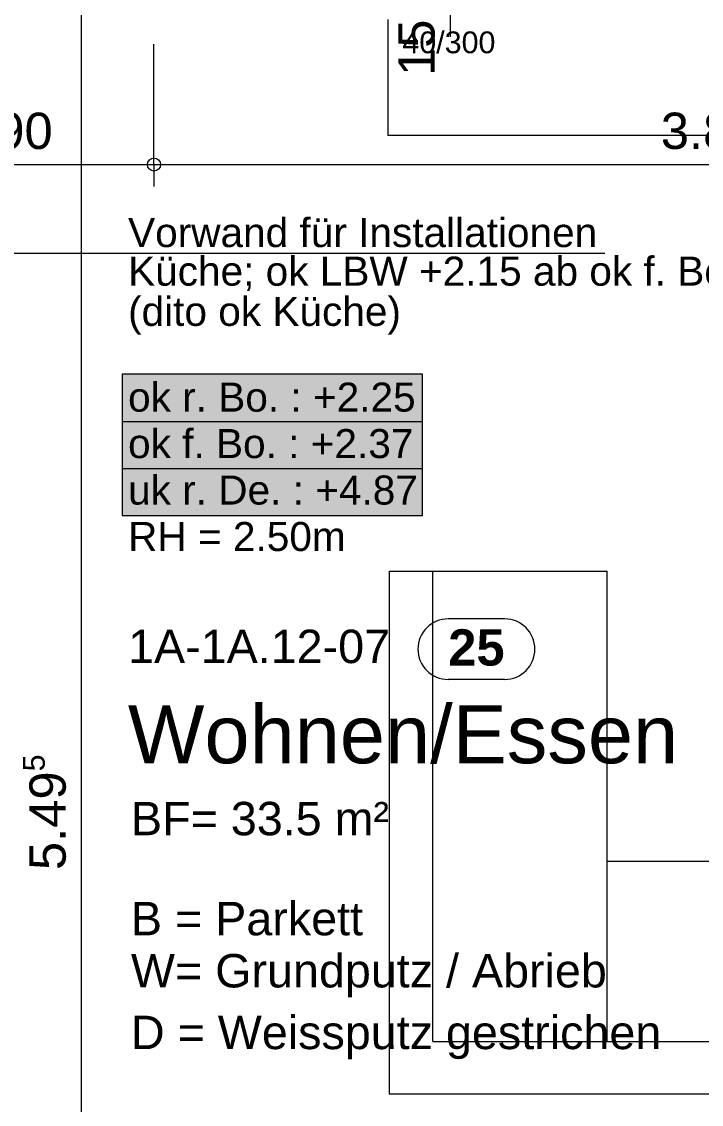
# Model space of a CAD drawing. Header units: metres. Extents: x 0.003 to 0.843, y 0.003 to 0.597.
# Drawn here: x 0.5452 to 0.592, y 0.2011 to 0.2756 of the extents above; entities that cross this region are included whole.
import ezdxf

# ---------------------------------------------------------------- set-up
doc = ezdxf.new("R2010")
doc.units = ezdxf.units.M
doc.linetypes.add('AUSGEZOGEN', pattern=[0])
for name, color, linetype, lineweight in [('Moebel', 253, 'AUSGEZOGEN', 13), ('Raumbezeichnung', 7, 'AUSGEZOGEN', 18), ('Text Koten', 7, 'AUSGEZOGEN', 25), ('Text Werkplan Ausfuehrung', 7, 'AUSGEZOGEN', 25), ('Werkplan- Ausfuehrungsmasse', 7, 'AUSGEZOGEN', 13)]:
    doc.layers.add(name, color=color, linetype=linetype, lineweight=lineweight)
doc.styles.add('ARIAL', font='ARIAL.TTF')

msp = doc.modelspace()

# ---------------------------------------------------------------- hatches: boundary and pattern name
at = {"layer": 'Text Koten', "linetype": 'AUSGEZOGEN', "lineweight": 13}
msp.add_hatch(color=254, dxfattribs=at).paths.add_polyline_path([(0.5521753853690158, 0.2513547734484346), (0.5521753853690168, 0.2416214403326581), (0.5728420515737475, 0.2416214403326581), (0.5728420515737475, 0.251354773448436)])

# ---------------------------------------------------------------- linework, layer by layer
at = {"layer": 'Moebel', "color": 253, "linetype": 'AUSGEZOGEN', "lineweight": 13}
for p, q in [((0.5704599873162814, 0.2757973195284039), (0.5704599873162814, 0.2677973046624779)), ((0.6304599859751769, 0.2677972380210831), (0.5704599873162814, 0.2677973046624779)), ((0.5705599873140432, 0.2377972386916354), (0.5705599873140444, 0.2017972394962981)), ((0.5705599873140432, 0.2377972386916354), (0.585559986978767, 0.2377972386916354)), ((0.5735599872469892, 0.2053972394158314), (0.573559987246988, 0.2377972386916354)), ((0.5855599869787683, 0.2053972394158318), (0.585559986978767, 0.2377972386916354)), ((0.6245599861070508, 0.2177972391386725), (0.5855599869787677, 0.2177972391386702)), ((0.5735599872469892, 0.2053972394158314), (0.621559986174106, 0.2053972394158337)), ((0.5705599873140444, 0.2017972394962981), (0.6245599861070508, 0.2017972394963008))]:
    msp.add_line(p, q, dxfattribs=at)
at = {"layer": 'Text Koten', "color": 7, "linetype": 'AUSGEZOGEN', "lineweight": 13}
for p, q in [((0.5521753853690158, 0.2513547734484346), (0.5521753853690166, 0.2416214403326581)), ((0.5728420515737475, 0.2513547734484346), (0.5521753853690158, 0.2513547734484346)), ((0.5728420515737475, 0.241621440332659), (0.5728420515737475, 0.2513547734484346)), ((0.5521753853690166, 0.2481103290765087), (0.5728420515737475, 0.24811032907651)), ((0.5521753853690166, 0.244865884704584), (0.5728420515737475, 0.244865884704584)), ((0.5521753853690166, 0.2416214403326581), (0.5728420515737475, 0.241621440332659))]:
    msp.add_line(p, q, dxfattribs=at)
at = {"layer": 'Text Werkplan Ausfuehrung', "color": 7, "linetype": 'AUSGEZOGEN', "lineweight": 13}
msp.add_line((0.5385753856730002, 0.259688106595504), (0.5854087179595269, 0.259688106595504), dxfattribs=at)
at = {"layer": 'Text Werkplan Ausfuehrung', "color": 240, "linetype": 'AUSGEZOGEN', "lineweight": 13}
for p, q in [((0.5785017717213949, 0.2345047737878085), (0.5746170513959249, 0.2345047737878085)), ((0.5785017717213949, 0.2303381072800876), (0.5746170513959249, 0.2303381072800876))]:
    msp.add_line(p, q, dxfattribs=at)
for centre, start, end in [((0.5746170513959249, 0.2324214405339481), 90, 270), ((0.5785017717213949, 0.2324214405339481), 270, 90)]:
    msp.add_arc(centre, 0.002083333253860473, start, end, dxfattribs=at)
at = {"layer": 'Werkplan- Ausfuehrungsmasse', "color": 7, "linetype": 'AUSGEZOGEN', "lineweight": 13}
for p, q in [((0.574759987220169, 0.2760973608807913), (0.574759987220169, 0.2745973638889931)), ((0.5543599876761445, 0.2657972380657866), (0.5543599876761445, 0.2672972380788251)), ((0.5363599880784757, 0.2657972380657866), (0.5543599876761445, 0.2657972380657866)), ((0.5543599876761445, 0.2657972380657866), (0.5543599876761445, 0.2642972410739884)), ((0.5543599876761445, 0.2657972380657866), (0.6307599859684714, 0.2657972380657866))]:
    msp.add_line(p, q, dxfattribs=at)
for points in [[(0.5493599877879032, 0.1661973633372477), (0.5493599877879032, 0.1911058697182634), (0.5493599877879032, 0.1911058697182634), (0.5493599877879032, 0.2068974090717602), (0.5493599877879032, 0.2068974090717602), (0.5493599877879032, 0.2760973608807913)], [(0.5543599876761445, 0.2657972380657866), (0.5543599876761445, 0.2664222380325236), (0.5543599876761445, 0.2664222380325236), (0.5543599876761445, 0.2664222380325236), (0.5543599876761445, 0.2664222380325236), (0.5543599876761445, 0.2740973609254947)]]:
    msp.add_lwpolyline(points, dxfattribs=at)
msp.add_circle((0.5543599876761445, 0.2657972380657866), 0.0004500000039115547, dxfattribs=at)

# ---------------------------------------------------------------- texts
at = {"layer": 'Moebel', "color": 253, "linetype": 'AUSGEZOGEN', "lineweight": 13, "insert": (0.5714599872939295, 0.2734473195809305), "char_height": 0.0015, "width": 0.00075, "attachment_point": 7, "style": 'ARIAL'}
msp.add_mtext('40/300', dxfattribs=at)
at = {"layer": 'Raumbezeichnung', "color": 7, "linetype": 'AUSGEZOGEN', "lineweight": 18, "attachment_point": 7, "style": 'ARIAL'}
for s, insert, char_height, width in [('1A-1A.12-07', (0.5525753853600759, 0.2314314405604223), 0.002299999952316284, 0.001149999976158142), ('Wohnen/Essen', (0.5525602411481683, 0.2245051873946618), 0.004, 0.002), ('BF=\\~33.5\\~m²', (0.5527756386868606, 0.2195725995157923), 0.002299999952316284, 0.001149999976158142), ('B\\~=\\~Parkett', (0.5527720917957273, 0.2126826825989284), 0.002299999952316284, 0.001149999976158142), ('W=\\~Grundputz\\~/\\~Abrieb', (0.5527720917957273, 0.2084326826939232), 0.002299999952316284, 0.001149999976158142), ('D\\~=\\~Weissputz\\~gestrichen', (0.5527720917957273, 0.2041826827889181), 0.002299999952316284, 0.001149999976158142)]:
    msp.add_mtext(s, dxfattribs=dict(at, insert=insert, char_height=char_height, width=width))
at = {"layer": 'Text Koten', "color": 7, "linetype": 'AUSGEZOGEN', "lineweight": 13, "char_height": 0.002, "width": 0.001, "attachment_point": 7, "style": 'ARIAL'}
for s, insert in [('ok\\~r.\\~Bo.\\~:\\~+2.25', (0.5525753853163644, 0.2487547734841974)), ('ok\\~f.\\~Bo.\\~:\\~+2.37', (0.552575385176488, 0.2455547736749323)), ('uk\\~r.\\~De.\\~:\\~+4.87', (0.5525753850366116, 0.24235477338883)), ('RH\\~=\\~2.50m', (0.5525753848967351, 0.2391547731027277))]:
    msp.add_mtext(s, dxfattribs=dict(at, insert=insert))
at = {"layer": 'Text Werkplan Ausfuehrung', "color": 7, "linetype": 'AUSGEZOGEN', "lineweight": 13, "char_height": 0.002, "width": 0.001, "attachment_point": 7, "style": 'ARIAL'}
for s, insert in [('Vorwand\\~für\\~Installationen\\~', (0.552575385272653, 0.2600881065418598)), ('Küche;\\~ok\\~LBW\\~+2.15\\~ab\\~ok\\~f.\\~Bo.', (0.5525753851415189, 0.2570881065418598)), ('(dito\\~ok\\~Küche)', (0.5525753850103847, 0.2540881065418599))]:
    msp.add_mtext(s, dxfattribs=dict(at, insert=insert))
at = {"layer": 'Text Werkplan Ausfuehrung', "color": 240, "linetype": 'AUSGEZOGEN', "lineweight": 13, "insert": (0.5746170513959249, 0.2312547738697649), "char_height": 0.0025, "width": 0.00125, "attachment_point": 7, "style": 'ARIAL'}
msp.add_mtext('\\fArial|i0|b1|c0|p0;25', dxfattribs=at)
at = {"layer": 'Werkplan- Ausfuehrungsmasse', "color": 7, "linetype": 'AUSGEZOGEN', "lineweight": 13, "attachment_point": 7, "rotation": 90.00000250447816, "style": 'ARIAL'}
for s, insert, char_height, width in [('15', (0.5737173542284668, 0.2719024768767199), 0.0025, 0.00125), ('5', (0.5468590214231313, 0.2240053090454765), 0.0015, 0.00075), ('5.49', (0.5483173547962011, 0.2172079008777878), 0.0025, 0.00125)]:
    msp.add_mtext(s, dxfattribs=dict(at, insert=insert, char_height=char_height, width=width))
at = {"layer": 'Werkplan- Ausfuehrungsmasse', "color": 7, "linetype": 'AUSGEZOGEN', "lineweight": 13, "char_height": 0.0025, "width": 0.00125, "attachment_point": 7, "style": 'ARIAL'}
for s, insert in [('90', (0.54350118841976, 0.2668398710574883)), ('3.82', (0.5892533702775845, 0.2668415763780513))]:
    msp.add_mtext(s, dxfattribs=dict(at, insert=insert))

doc.saveas('drawing.dxf')
